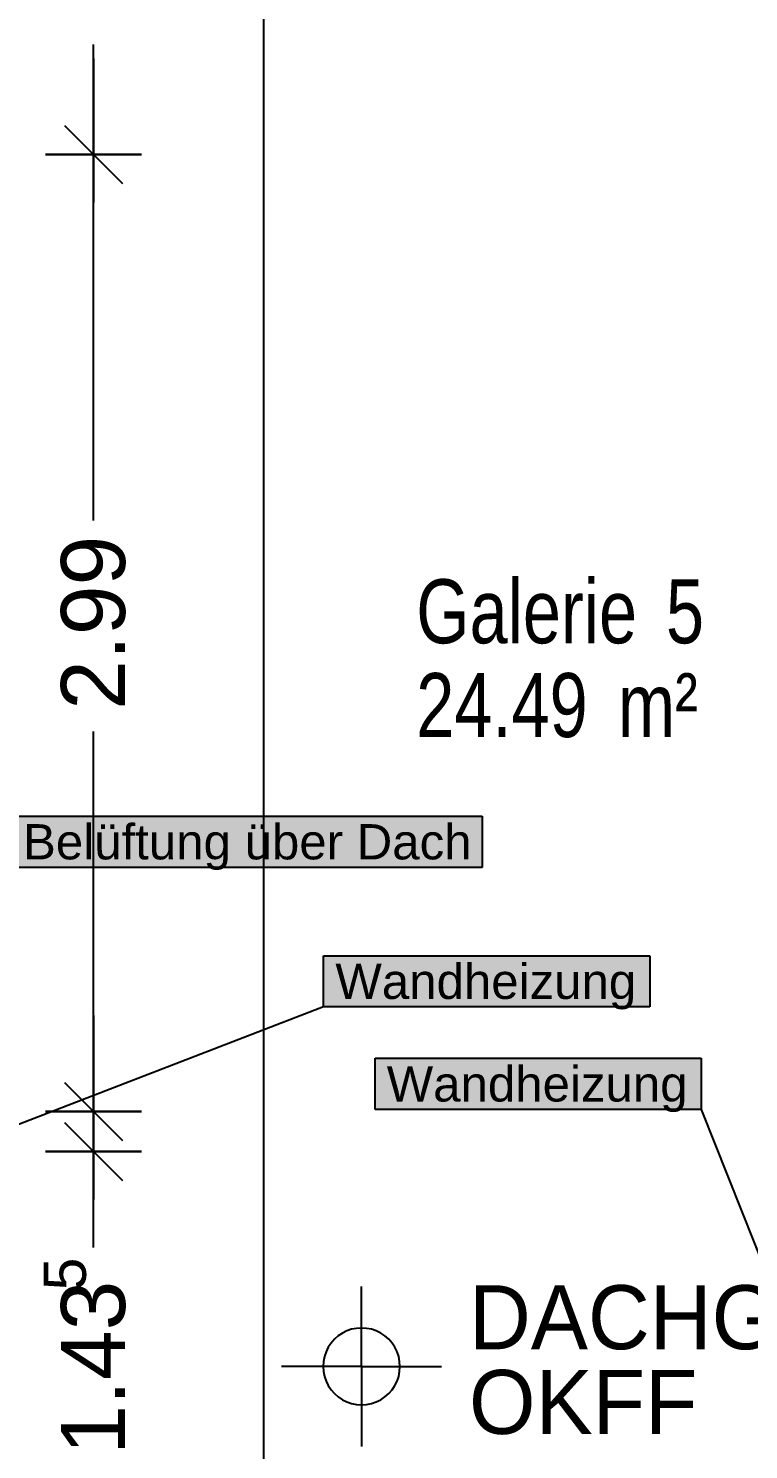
# Model space of a CAD drawing. Extents: x 0 to 756, y -25 to 420.
# Drawn here: x 280.9 to 325.9, y 280.6 to 369.5 of the extents above; entities that cross this region are included whole.
import ezdxf
from ezdxf.lldxf.tags import DXFTag

# ---------------------------------------------------------------- set-up
doc = ezdxf.new("R2010")
doc.units = 0
doc.layers.get('0').update_dxf_attribs({"lineweight": 25})
doc.layers.get('DEFPOINTS').update_dxf_attribs({"lineweight": 25})
for name, color, linetype, lineweight in [('ALLGEMEIN01', 7, 'Continuous', 13), ('ALLGEMEIN03', 7, 'Continuous', 25), ('PFOSTEN__ST_TZEN', 7, 'Continuous', 13), ('RAUMBEZEICHNUNG', 7, 'Continuous', 13), ('Standard', 7, 'Continuous', 25), ('WOHNFL_CHE-ROHBAU', 7, 'Continuous', 13), ('X_Text', 7, 'Continuous', 25)]:
    doc.layers.add(name, color=color, linetype=linetype, lineweight=lineweight)
doc.styles.get("Standard").update_dxf_attribs({"font": 'arial.ttf'})
tags = doc.linetypes.add('VERDECKT2_S2', pattern=[0.27, 0.2, -0.07]).pattern_tags.tags
tags[6:7] = [DXFTag(74, 4), DXFTag(75, 0), DXFTag(340, '0'), DXFTag(46, 1.0), DXFTag(50, 0.0), DXFTag(44, 0.0), DXFTag(45, 0.0)]
tags[4:5] = [DXFTag(74, 4), DXFTag(75, 0), DXFTag(340, '0'), DXFTag(46, 1.0), DXFTag(50, 0.0), DXFTag(44, 0.0), DXFTag(45, 0.0)]

# ---------------------------------------------------------------- blocks, each defined once
blk = doc.blocks.new('Referenz-A0T78PG4OY')
at = {"layer": 'ALLGEMEIN01', "color": 0, "linetype": 'VERDECKT2_S2', "lineweight": -2, "ltscale": 0.25}
blk.add_line((295.567, 414.475), (295.567, 5.763), dxfattribs=at)
at = {"layer": 'ALLGEMEIN03', "color": 0, "lineweight": -2}
for p, q in [((301.7, 285.845), (301.7, 290.845)), ((300.239, 287.749), (300.003, 287.542)), ((300.5, 287.924), (300.239, 287.749)), ((300.781, 288.062), (300.5, 287.924)), ((301.079, 288.163), (300.781, 288.062)), ((301.387, 288.225), (301.079, 288.163)), ((301.7, 288.245), (301.387, 288.225)), ((302.013, 288.225), (301.7, 288.245)), ((302.321, 288.163), (302.013, 288.225)), ((302.618, 288.062), (302.321, 288.163)), ((302.9, 287.924), (302.618, 288.062)), ((303.161, 287.749), (302.9, 287.924)), ((303.397, 287.542), (303.161, 287.749)), ((299.621, 287.045), (299.483, 286.763)), ((299.796, 287.306), (299.621, 287.045)), ((300.003, 287.542), (299.796, 287.306)), ((303.604, 287.306), (303.397, 287.542)), ((303.778, 287.045), (303.604, 287.306)), ((303.917, 286.763), (303.778, 287.045)), ((299.32, 286.158), (299.3, 285.845)), ((299.382, 286.466), (299.32, 286.158)), ((299.483, 286.763), (299.382, 286.466)), ((304.018, 286.466), (303.917, 286.763)), ((304.079, 286.158), (304.018, 286.466)), ((304.1, 285.845), (304.079, 286.158)), ((301.7, 285.845), (296.7, 285.845)), ((299.3, 285.845), (299.32, 285.532)), ((299.32, 285.532), (299.382, 285.224)), ((299.382, 285.224), (299.483, 284.927)), ((301.7, 285.845), (301.7, 280.845)), ((301.7, 285.845), (306.7, 285.845)), ((303.917, 284.927), (304.018, 285.224)), ((304.018, 285.224), (304.079, 285.532)), ((304.079, 285.532), (304.1, 285.845)), ((299.483, 284.927), (299.621, 284.645)), ((299.621, 284.645), (299.796, 284.384)), ((299.796, 284.384), (300.003, 284.148)), ((303.397, 284.148), (303.604, 284.384)), ((303.604, 284.384), (303.778, 284.645)), ((303.778, 284.645), (303.917, 284.927)), ((300.003, 284.148), (300.239, 283.941)), ((300.239, 283.941), (300.5, 283.767)), ((300.5, 283.767), (300.781, 283.628)), ((300.781, 283.628), (301.079, 283.527)), ((301.079, 283.527), (301.387, 283.466)), ((301.387, 283.466), (301.7, 283.445)), ((301.7, 283.445), (302.013, 283.466)), ((302.013, 283.466), (302.321, 283.527)), ((302.321, 283.527), (302.618, 283.628)), ((302.618, 283.628), (302.9, 283.767)), ((302.9, 283.767), (303.161, 283.941)), ((303.161, 283.941), (303.397, 284.148))]:
    blk.add_line(p, q, dxfattribs=at)
at = {"layer": 'DEFPOINTS', "color": 0, "linetype": 'Continuous', "lineweight": -2, "ltscale": 0.25}
for p, q in [((284.957, 361.568), (284.957, 361.568)), ((284.957, 301.768), (284.957, 301.768)), ((284.957, 299.268), (284.957, 299.268))]:
    blk.add_line(p, q, dxfattribs=at)
at = {"layer": 'Standard', "color": 0, "lineweight": -2}
for p, q in [((284.957, 361.568), (284.957, 368.442)), ((284.957, 367.568), (284.957, 358.568)), ((284.957, 355.568), (284.957, 364.568)), ((286.757, 359.768), (283.157, 363.368)), ((283.157, 363.368), (286.757, 359.768)), ((287.957, 361.568), (281.957, 361.568)), ((281.957, 361.568), (287.957, 361.568)), ((284.957, 338.71), (284.957, 361.568)), ((284.957, 301.768), (284.957, 325.51)), ((284.957, 307.768), (284.957, 298.768)), ((284.957, 305.268), (284.957, 296.268)), ((284.957, 295.768), (284.957, 304.768)), ((286.757, 299.968), (283.157, 303.568)), ((283.157, 303.568), (286.757, 299.968)), ((284.957, 293.268), (284.957, 302.268)), ((287.957, 301.768), (281.957, 301.768)), ((281.957, 301.768), (287.957, 301.768)), ((286.757, 297.468), (283.157, 301.068)), ((283.157, 301.068), (286.757, 297.468)), ((284.957, 299.268), (284.957, 301.768)), ((287.957, 299.268), (281.957, 299.268)), ((281.957, 299.268), (287.957, 299.268)), ((284.957, 294.334), (284.957, 299.268))]:
    blk.add_line(p, q, dxfattribs=at)
at = {"layer": 'PFOSTEN__ST_TZEN', "color": 0, "lineweight": 35, "char_height": 4, "attachment_point": 1}
for s, insert in [('{\\fPosterama Text Light;DACHGESCHOSS}', (308.41, 290.919)), ('{\\fPosterama Text Light;OKFF}', (308.41, 285.626))]:
    blk.add_mtext(s, dxfattribs=dict(at, insert=insert))
at = {"layer": 'RAUMBEZEICHNUNG', "color": 0, "linetype": 'Continuous', "ltscale": 0.13, "char_height": 4, "attachment_point": 1}
for s, insert in [('{\\W0.8;\\fPosterama Text Light;Galerie}', (305.117, 335.03)), ('{\\W0.8;\\fPosterama Text Light;5}', (320.714, 335.03))]:
    blk.add_mtext(s, dxfattribs=dict(at, insert=insert))
at = {"layer": 'Standard', "color": 0, "lineweight": -2, "attachment_point": 1, "rotation": 90}
for s, insert, char_height in [('{\\fArial;2.99}', (282.925, 326.877), 4), ('{\\fArial;5}', (281.845, 290.592), 2.64), ('{\\fArial;1.43}', (282.925, 280.327), 4)]:
    blk.add_mtext(s, dxfattribs=dict(at, insert=insert, char_height=char_height))
at = {"layer": 'WOHNFL_CHE-ROHBAU', "color": 0, "linetype": 'Continuous', "ltscale": 0.13, "char_height": 4, "attachment_point": 1}
for s, insert in [('{\\W0.8;\\fPosterama Text Light;24.49}', (305.117, 329.171)), ('{\\W0.8;\\fPosterama Text Light;m²}', (317.716, 329.171))]:
    blk.add_mtext(s, dxfattribs=dict(at, insert=insert))
blk = doc.blocks.new('Bauteilbeschriftung-A0T78PHSOY', base_point=(302.539, 273.808))
at = {"color": 0, "lineweight": -2}
for p, q in [((302.539, 305.098), (322.92, 305.098)), ((302.539, 301.898), (302.539, 305.098)), ((322.92, 305.098), (322.92, 301.898)), ((322.92, 301.898), (302.539, 301.898))]:
    blk.add_line(p, q, dxfattribs=at)
at = {"color": 0, "linetype": 'ByBlock', "lineweight": -2, "ltscale": 0.25}
blk.add_line((322.92, 301.898), (334.067, 273.808), dxfattribs=at)
at = {"color": 7, "linetype": 'ByBlock', "lineweight": -2, "ltscale": 0.25, "true_color": 0xffffff}
for points in [[(302.539, 301.898), (322.92, 301.898), (302.539, 305.098)], [(322.92, 301.898), (302.539, 305.098), (322.92, 305.098)]]:
    blk.add_solid(points, dxfattribs=at)
at = {"color": 0, "linetype": 'ByBlock', "lineweight": -2, "ltscale": 0.25}
for points in [[(333.755, 275.519), (332.957, 275.519), (333.701, 275.814)], [(334.067, 273.808), (333.755, 275.519), (332.957, 275.519)]]:
    blk.add_solid(points, dxfattribs=at)
at = {"color": 0, "linetype": 'ByBlock', "lineweight": -2, "ltscale": 0.25, "insert": (303.272, 304.598), "char_height": 2.2, "attachment_point": 1}
blk.add_mtext('{\\fArial;Wandheizung}', dxfattribs=at)
blk = doc.blocks.new('Bauteilbeschriftung-A0T78PHUOY', base_point=(256.747, 291.879))
at = {"color": 0, "lineweight": -2}
for p, q in [((299.33, 311.509), (319.712, 311.509)), ((299.33, 308.309), (299.33, 311.509)), ((319.712, 311.509), (319.712, 308.309)), ((319.712, 308.309), (299.33, 308.309))]:
    blk.add_line(p, q, dxfattribs=at)
at = {"color": 0, "linetype": 'ByBlock', "lineweight": -2, "ltscale": 0.25}
blk.add_line((299.33, 308.309), (256.747, 291.879), dxfattribs=at)
at = {"color": 7, "linetype": 'ByBlock', "lineweight": -2, "ltscale": 0.25, "true_color": 0xffffff}
for points in [[(299.33, 308.309), (319.712, 308.309), (299.33, 311.509)], [(319.712, 308.309), (299.33, 311.509), (319.712, 311.509)]]:
    blk.add_solid(points, dxfattribs=at)
at = {"color": 0, "linetype": 'ByBlock', "lineweight": -2, "ltscale": 0.25}
for points in [[(256.747, 291.879), (258.757, 292.226), (257.293, 292.226)], [(258.757, 292.226), (257.293, 292.226), (258.469, 292.972)]]:
    blk.add_solid(points, dxfattribs=at)
at = {"color": 0, "linetype": 'ByBlock', "lineweight": -2, "ltscale": 0.25, "insert": (300.064, 311.009), "char_height": 2.2, "attachment_point": 1}
blk.add_mtext('{\\fArial;Wandheizung}', dxfattribs=at)
blk = doc.blocks.new('Bauteilbeschriftung-A0T78PIKOY', base_point=(253.567, 317.029))
at = {"color": 0, "linetype": 'ByBlock', "lineweight": -2, "ltscale": 0.25}
blk.add_line((279.82, 317.029), (253.567, 329.928), dxfattribs=at)
at = {"color": 0, "lineweight": -2}
for p, q in [((279.82, 320.229), (309.235, 320.229)), ((279.82, 317.029), (279.82, 320.229)), ((309.235, 320.229), (309.235, 317.029)), ((309.235, 317.029), (279.82, 317.029))]:
    blk.add_line(p, q, dxfattribs=at)
at = {"color": 0, "linetype": 'ByBlock', "lineweight": -2, "ltscale": 0.25}
for points in [[(255.538, 329.405), (254.249, 329.405), (253.567, 329.928)], [(255.185, 328.687), (255.538, 329.405), (254.249, 329.405)]]:
    blk.add_solid(points, dxfattribs=at)
at = {"color": 7, "linetype": 'ByBlock', "lineweight": -2, "ltscale": 0.25, "true_color": 0xffffff}
for points in [[(279.82, 317.029), (309.235, 317.029), (279.82, 320.229)], [(309.235, 317.029), (279.82, 320.229), (309.235, 320.229)]]:
    blk.add_solid(points, dxfattribs=at)
at = {"color": 0, "linetype": 'ByBlock', "lineweight": -2, "ltscale": 0.25, "insert": (280.553, 319.729), "char_height": 2.2, "attachment_point": 1}
blk.add_mtext('{\\fArial;Belüftung über Dach}', dxfattribs=at)

msp = doc.modelspace()

# ---------------------------------------------------------------- block references
at = {"color": 8, "lineweight": 25, "ltscale": 0.25, "true_color": 0x808080}
msp.add_blockref('Referenz-A0T78PG4OY', (0, 0), dxfattribs=at)
at = {"layer": 'X_Text', "color": 7, "ltscale": 0.25}
for name, p in [('Bauteilbeschriftung-A0T78PIKOY', (253.567, 317.029)), ('Bauteilbeschriftung-A0T78PHUOY', (256.747, 291.879)), ('Bauteilbeschriftung-A0T78PHSOY', (302.539, 273.808))]:
    msp.add_blockref(name, p, dxfattribs=at)

doc.saveas('drawing.dxf')
